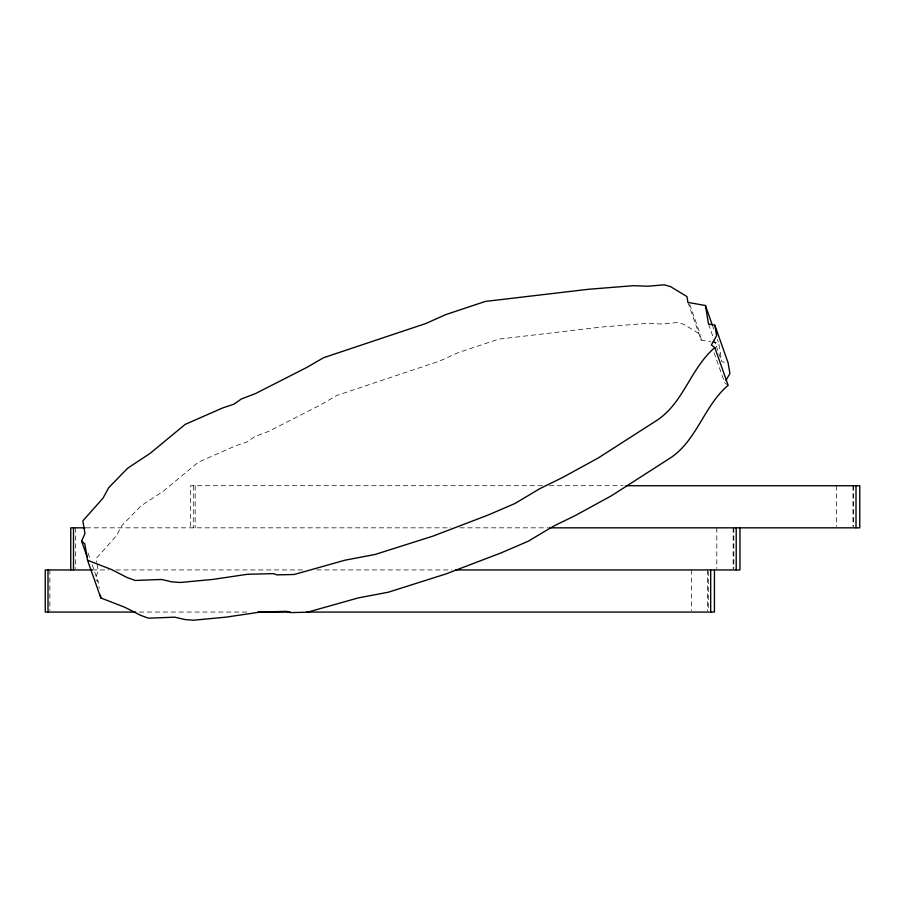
<?xml version="1.0" encoding="UTF-8"?>
<svg xmlns="http://www.w3.org/2000/svg" width="905" height="905" viewBox="0 0 905 905"><rect width="100%" height="100%" fill="white"/><g stroke="black" fill="none" stroke-linecap="round" stroke-linejoin="round"><path stroke-width="0.68" stroke-dasharray="4.53 3.39" d="M96.02 576.315L98.249 571.236L96.982 563.634M542.446 485.725L190.57 485.725L190.57 527.83M549.403 485.725L623.149 485.725M86.19 527.83L450.792 527.83M459.774 527.83L548.011 527.83M92.276 569.946L108.951 569.946M115.897 569.946L303.809 569.946M316.761 569.946L451.855 569.946M139.336 612.063L246.782 612.063M687.924 302.394L701.217 340.122L710.64 341.807M711.986 342.045L718.728 343.255L721.794 361.728L728.14 362.939M701.217 340.122L700.244 334.318L683.875 324.363L677.494 322.519L661.351 323.979L646.77 323.402L601.655 327.022L498.61 339.16L458.711 352.441L439.355 361.152L336.83 395.44L320.359 405.021L268.796 431.289L254.678 436.674L247.178 441.923L236.013 445.645L198.467 462.104L163.488 491.042L140.875 505.997L121.983 525.432L116.304 535.884L96.134 558.577L96.767 562.367M728.129 385.315L724.645 382.713L714.113 352.792M95.964 579.766L98.102 581.587L99.233 588.397M712.767 326.343L713.683 328.945M717.348 339.352L718.265 341.954M708.513 324.001L713.547 338.312M714.011 339.613L715.844 344.816M716.296 346.117L720.878 359.127M689.712 304.397L700.244 334.318M88.023 552.966L90.308 559.471M92.14 564.675L98.102 581.587M853.607 485.725L853.607 526.427M852.963 485.725L852.963 526.427M836.616 485.725L836.616 526.427M733.808 527.83L733.808 568.544M733.163 527.83L733.163 568.544M716.817 527.83L716.817 568.544M708.287 571.349L708.287 610.66M707.653 569.946L707.653 610.66M691.307 569.946L691.307 610.66M195.175 485.725L195.175 527.83M193.308 485.725L193.308 527.83M75.375 527.83L75.375 568.544M49.866 569.946L49.866 610.66"/><path stroke-width="1.36" d="M87.106 556.745L81.608 541.133L84.957 533.509L82.853 520.85L103.023 498.169L108.691 487.705L127.582 468.281L150.196 453.315L185.174 424.388L222.721 407.917L233.886 404.196L241.386 398.958L255.504 393.562L307.067 367.294L323.549 357.724L426.063 323.424L445.418 314.725L485.318 301.433L588.363 289.295L633.477 285.675L648.059 286.252L664.202 284.792L670.582 286.647L686.963 296.591L687.924 302.394L705.436 305.528L712.314 325.042M725.957 380.405L729.905 373.494L728.14 362.939L714.86 325.212L708.513 324.001L705.436 305.528M714.86 325.212L716.613 335.766L711.364 344.986L714.837 347.599C690.311 368.312 683.354 404.162 655.344 421.334L598.352 457.919L562.514 477.535L539.719 488.723L514.9 503.531L487.591 515.262L432.669 536.213L375.134 554.46L345.009 560.184L294.148 574.505L277.054 574.879L273.253 573.623L247.404 574.29L212.766 579.426L180.321 582.481L171.78 581.858L161.509 579.449L135.184 580.467L127.153 577.548L111.643 569.596L87.536 560.218L84.81 543.86L81.608 541.133M625.932 485.725L859.75 485.725L859.75 527.83L549.403 527.83M85.24 527.83L70.76 527.83L70.76 569.946M92.276 569.946L45.25 569.946L45.25 612.063L135.671 612.063M455.543 569.946L739.951 569.946L739.951 527.83M257.699 612.063L290.358 612.063M306.591 612.063L714.43 612.063L714.43 569.946M87.536 560.218L100.828 597.945L124.935 607.323L140.433 615.264L148.465 618.183L174.801 617.165L185.073 619.574L193.613 620.208L226.058 617.142L260.697 612.006L286.546 611.35L290.347 612.595L307.44 612.221L358.301 597.911L388.415 592.187L445.961 573.928L500.884 552.978L528.192 541.247L553 526.45L575.806 515.262L611.644 495.646L668.637 459.061C696.646 441.878 703.592 406.04 728.129 385.315L714.837 347.599M100.376 595.219L100.828 597.945M856.006 485.725L856.006 527.83M736.206 527.83L736.206 569.946M710.685 569.946L710.685 612.063M73.509 527.83L73.509 569.946M47.999 569.946L47.999 612.063"/></g></svg>
